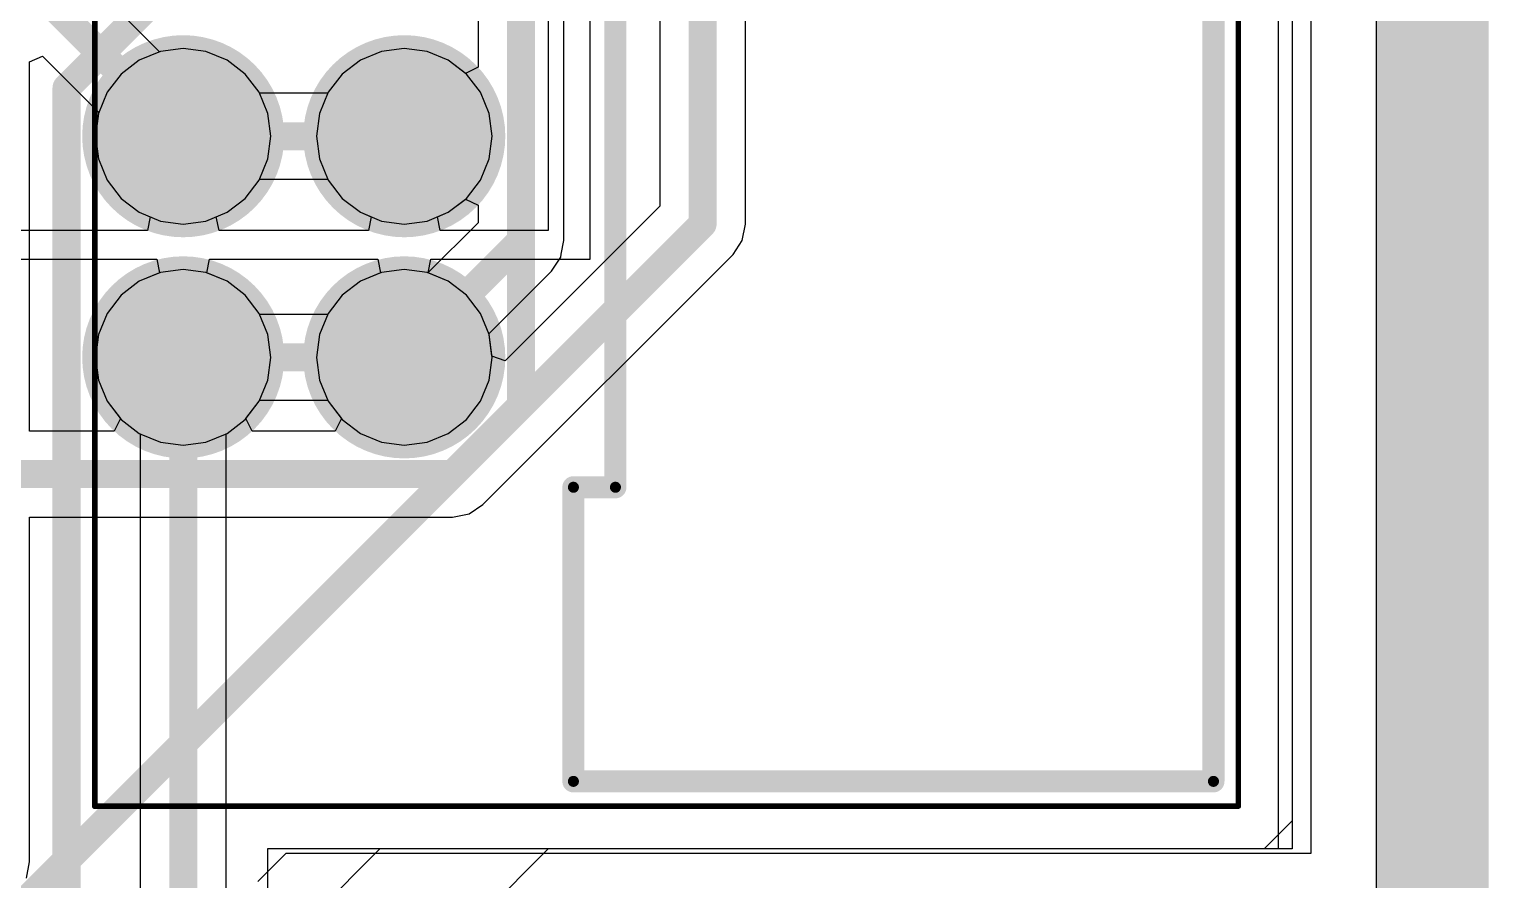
# Model space of a CAD drawing. Header units: millimetres. Extents: x 50.7 to 141.9, y 26.7 to 123.6.
# Drawn here: x 128.65 to 141.86, y 77.83 to 85.52 of the extents above; entities that cross this region are included whole.
import ezdxf

# ---------------------------------------------------------------- set-up
doc = ezdxf.new("R2010")
doc.units = ezdxf.units.MM
for name, color, linetype in [('BottomLayer', 5, 'Continuous'), ('BottomSolder', 6, 'Continuous'), ('InternalPlane1', 76, 'Continuous'), ('InternalPlane3', 216, 'Continuous'), ('Mechanical13', 56, 'Continuous'), ('Mechanical15', 56, 'Continuous'), ('MidLayer1', 16, 'Continuous'), ('MidLayer2', 76, 'Continuous'), ('MidLayer3', 90, 'Continuous'), ('MidLayer4', 156, 'Continuous'), ('MultiLayer', 9, 'Continuous'), ('TopLayer', 1, 'Continuous'), ('TopOverlay', 2, 'Continuous'), ('TopSolder', 216, 'Continuous')]:
    doc.layers.add(name, color=color, linetype=linetype)

msp = doc.modelspace()

# ---------------------------------------------------------------- linework, layer by layer
at = {"layer": 'BottomLayer'}
for p, q in [((140.081, 122.174), (140.081, 78.105)), ((129.842, 85.318), (129.651, 85.239)), ((130.048, 85.345), (129.842, 85.318)), ((130.254, 85.318), (130.048, 85.345)), ((130.445, 85.239), (130.254, 85.318)), ((131.842, 85.318), (131.651, 85.239)), ((132.048, 85.345), (131.842, 85.318)), ((132.254, 85.318), (132.048, 85.345)), ((132.445, 85.239), (132.254, 85.318)), ((129.651, 85.239), (129.486, 85.113)), ((130.61, 85.113), (130.445, 85.239)), ((131.651, 85.239), (131.486, 85.113)), ((132.61, 85.113), (132.445, 85.239)), ((129.486, 85.113), (129.36, 84.948)), ((130.736, 84.948), (130.61, 85.113)), ((131.486, 85.113), (131.36, 84.948)), ((132.736, 84.948), (132.61, 85.113)), ((129.36, 84.948), (129.281, 84.757)), ((130.815, 84.757), (130.736, 84.948)), ((131.36, 84.948), (131.281, 84.757)), ((132.815, 84.757), (132.736, 84.948)), ((129.281, 84.757), (129.254, 84.551)), ((130.842, 84.551), (130.815, 84.757)), ((131.281, 84.757), (131.254, 84.551)), ((132.842, 84.551), (132.815, 84.757)), ((129.254, 84.551), (129.281, 84.345)), ((130.815, 84.345), (130.842, 84.551)), ((131.254, 84.551), (131.281, 84.345)), ((132.815, 84.345), (132.842, 84.551)), ((129.281, 84.345), (129.36, 84.154)), ((130.736, 84.154), (130.815, 84.345)), ((131.281, 84.345), (131.36, 84.154)), ((132.736, 84.154), (132.815, 84.345)), ((129.36, 84.154), (129.486, 83.989)), ((130.61, 83.989), (130.736, 84.154)), ((131.36, 84.154), (131.486, 83.989)), ((132.61, 83.989), (132.736, 84.154)), ((129.486, 83.989), (129.651, 83.863)), ((130.445, 83.863), (130.61, 83.989)), ((131.486, 83.989), (131.651, 83.863)), ((132.445, 83.863), (132.61, 83.989)), ((129.651, 83.863), (129.842, 83.784)), ((130.254, 83.784), (130.445, 83.863)), ((131.651, 83.863), (131.842, 83.784)), ((132.254, 83.784), (132.445, 83.863)), ((129.842, 83.784), (130.048, 83.757)), ((130.048, 83.757), (130.254, 83.784)), ((131.842, 83.784), (132.048, 83.757)), ((132.048, 83.757), (132.254, 83.784)), ((130.048, 83.345), (129.842, 83.318)), ((130.254, 83.318), (130.048, 83.345)), ((132.048, 83.345), (131.842, 83.318)), ((132.254, 83.318), (132.048, 83.345)), ((129.651, 83.239), (129.486, 83.113)), ((129.842, 83.318), (129.651, 83.239)), ((130.445, 83.239), (130.254, 83.318)), ((130.61, 83.113), (130.445, 83.239)), ((131.651, 83.239), (131.486, 83.113)), ((131.842, 83.318), (131.651, 83.239)), ((132.445, 83.239), (132.254, 83.318)), ((132.61, 83.113), (132.445, 83.239)), ((129.486, 83.113), (129.36, 82.948)), ((130.736, 82.948), (130.61, 83.113)), ((131.486, 83.113), (131.36, 82.948)), ((132.736, 82.948), (132.61, 83.113)), ((129.36, 82.948), (129.281, 82.757)), ((130.739, 82.939), (130.736, 82.948)), ((131.357, 82.939), (130.739, 82.939)), ((131.36, 82.948), (131.357, 82.939)), ((132.815, 82.757), (132.736, 82.948)), ((129.281, 82.757), (129.254, 82.551)), ((132.842, 82.551), (132.815, 82.757)), ((129.254, 82.551), (129.281, 82.345)), ((132.815, 82.345), (132.842, 82.551)), ((129.281, 82.345), (129.36, 82.154)), ((132.736, 82.154), (132.815, 82.345)), ((129.36, 82.154), (129.486, 81.989)), ((130.61, 81.989), (130.736, 82.154)), ((130.736, 82.154), (130.739, 82.163)), ((130.739, 82.163), (131.357, 82.163)), ((131.357, 82.163), (131.36, 82.154)), ((131.36, 82.154), (131.486, 81.989)), ((132.61, 81.989), (132.736, 82.154)), ((129.486, 81.989), (129.651, 81.863)), ((130.445, 81.863), (130.61, 81.989)), ((131.486, 81.989), (131.651, 81.863)), ((132.445, 81.863), (132.61, 81.989)), ((129.651, 81.863), (129.66, 81.86)), ((129.66, 81.86), (129.66, 76.615)), ((130.436, 81.86), (130.445, 81.863)), ((130.436, 76.454), (130.436, 81.86)), ((131.651, 81.863), (131.842, 81.784)), ((131.842, 81.784), (132.048, 81.757)), ((132.048, 81.757), (132.254, 81.784)), ((132.254, 81.784), (132.445, 81.863)), ((133.35, 78.105), (130.937, 75.692)), ((140.081, 78.105), (133.35, 78.105))]:
    msp.add_line(p, q, dxfattribs=at)
for points, const_width in [([(129.781, 84.551, 1), (130.315, 84.551, 1)], 0.534), ([(131.781, 84.551, 1), (132.315, 84.551, 1)], 0.534), ([(129.781, 82.551, 1), (130.315, 82.551, 1)], 0.534), ([(131.781, 82.551, 1), (132.315, 82.551, 1)], 0.534), ([(129.984, 82.551, 1), (130.112, 82.551, 1)], 0.127), ([(129.984, 82.551, 1), (130.112, 82.551, 1)], 0.127), ([(131.985, 82.551, 1), (132.112, 82.551, 1)], 0.127)]:
    msp.add_lwpolyline(points, format="xyb", close=True, dxfattribs=dict(at, const_width=const_width))
at = {"layer": 'BottomLayer', "const_width": 0.254}
for points in [[(130.048, 82.551), (132.048, 82.551)], [(130.048, 76.454), (130.048, 82.551)]]:
    msp.add_lwpolyline(points, dxfattribs=at)
at = {"layer": 'BottomSolder', "const_width": 0.635}
for points in [[(129.73, 84.551, 1), (130.366, 84.551, 1)], [(131.73, 84.551, 1), (132.366, 84.551, 1)], [(129.73, 82.551, 1), (130.366, 82.551, 1)], [(131.73, 82.551, 1), (132.366, 82.551, 1)]]:
    msp.add_lwpolyline(points, format="xyb", close=True, dxfattribs=at)
at = {"layer": 'InternalPlane1'}
msp.add_line((140.841, 121.918), (140.841, 77.419), dxfattribs=at)
at = {"layer": 'InternalPlane1', "const_width": 1.016}
msp.add_lwpolyline([(141.351, 76.909), (141.351, 122.129)], dxfattribs=at)
at = {"layer": 'InternalPlane1', "const_width": 0.914}
for points in [[(129.591, 84.551, 1), (130.505, 84.551, 1)], [(131.591, 84.551, 1), (132.505, 84.551, 1)], [(129.591, 82.551, 1), (130.505, 82.551, 1)], [(131.591, 82.551, 1), (132.505, 82.551, 1)]]:
    msp.add_lwpolyline(points, format="xyb", close=True, dxfattribs=at)
at = {"layer": 'InternalPlane3'}
msp.add_line((140.841, 121.918), (140.841, 77.419), dxfattribs=at)
at = {"layer": 'InternalPlane3', "const_width": 1.016}
msp.add_lwpolyline([(141.351, 76.909), (141.351, 122.129)], dxfattribs=at)
at = {"layer": 'InternalPlane3', "const_width": 0.914}
for points in [[(129.591, 84.551, 1), (130.505, 84.551, 1)], [(131.591, 84.551, 1), (132.505, 84.551, 1)], [(129.591, 82.551, 1), (130.505, 82.551, 1)], [(131.591, 82.551, 1), (132.505, 82.551, 1)]]:
    msp.add_lwpolyline(points, format="xyb", close=True, dxfattribs=at)
at = {"layer": 'Mechanical13', "const_width": 0.1}
for points in [[(139.368, 78.716), (139.368, 94.386)], [(133.958, 81.376), (133.958, 91.726)], [(133.578, 78.716), (133.578, 81.376)], [(133.578, 81.376), (133.958, 81.376)], [(133.578, 78.716), (139.368, 78.716)]]:
    msp.add_lwpolyline(points, dxfattribs=at)
at = {"layer": 'Mechanical13', "const_width": 0.05}
for points in [[(133.553, 81.376, 1), (133.603, 81.376, 1)], [(133.553, 81.376, 1), (133.603, 81.376, 1)], [(133.933, 81.376, 1), (133.983, 81.376, 1)], [(133.933, 81.376, 1), (133.983, 81.376, 1)], [(133.553, 78.716, 1), (133.603, 78.716, 1)], [(133.553, 78.716, 1), (133.603, 78.716, 1)], [(139.343, 78.716, 1), (139.393, 78.716, 1)], [(139.343, 78.716, 1), (139.393, 78.716, 1)]]:
    msp.add_lwpolyline(points, format="xyb", close=True, dxfattribs=at)
at = {"layer": 'Mechanical15', "const_width": 0.05}
for points in [[(129.248, 78.491), (129.248, 94.611)], [(139.593, 78.491), (139.593, 94.611)], [(129.248, 78.491), (139.593, 78.491)]]:
    msp.add_lwpolyline(points, dxfattribs=at)
at = {"layer": 'Mechanical15', "const_width": 0.025}
for points in [[(129.235, 78.491, 1), (129.26, 78.491, 1)], [(129.235, 78.491, 1), (129.26, 78.491, 1)], [(139.581, 78.491, 1), (139.605, 78.491, 1)], [(139.581, 78.491, 1), (139.605, 78.491, 1)]]:
    msp.add_lwpolyline(points, format="xyb", close=True, dxfattribs=at)
at = {"layer": 'MidLayer1', "const_width": 0.254}
for points in [[(128.992, 84.988), (130.048, 86.044)], [(128.992, 55.984), (128.992, 84.988)]]:
    msp.add_lwpolyline(points, dxfattribs=at)
at = {"layer": 'MidLayer1'}
for points, const_width in [([(128.929, 84.988, 1), (129.056, 84.988, 1)], 0.127), ([(128.929, 84.988, 1), (129.056, 84.988, 1)], 0.127), ([(129.781, 84.551, 1), (130.315, 84.551, 1)], 0.534), ([(131.781, 84.551, 1), (132.315, 84.551, 1)], 0.534), ([(129.781, 82.551, 1), (130.315, 82.551, 1)], 0.534), ([(131.781, 82.551, 1), (132.315, 82.551, 1)], 0.534)]:
    msp.add_lwpolyline(points, format="xyb", close=True, dxfattribs=dict(at, const_width=const_width))
at = {"layer": 'MidLayer2', "const_width": 0.254}
for points in [[(133.104, 82.114), (133.104, 94.5)], [(128.524, 77.534), (133.104, 82.114)]]:
    msp.add_lwpolyline(points, dxfattribs=at)
at = {"layer": 'MidLayer2'}
for points, const_width in [([(129.781, 84.551, 1), (130.315, 84.551, 1)], 0.534), ([(131.781, 84.551, 1), (132.315, 84.551, 1)], 0.534), ([(129.781, 82.551, 1), (130.315, 82.551, 1)], 0.534), ([(131.781, 82.551, 1), (132.315, 82.551, 1)], 0.534), ([(133.041, 82.114, 1), (133.168, 82.114, 1)], 0.127), ([(133.041, 82.114, 1), (133.168, 82.114, 1)], 0.127)]:
    msp.add_lwpolyline(points, format="xyb", close=True, dxfattribs=dict(at, const_width=const_width))
at = {"layer": 'MidLayer3'}
for p, q in [((140.248, 121.245), (140.248, 78.065)), ((129.842, 85.318), (129.651, 85.239)), ((130.048, 85.345), (129.842, 85.318)), ((130.254, 85.318), (130.048, 85.345)), ((130.445, 85.239), (130.254, 85.318)), ((131.842, 85.318), (131.651, 85.239)), ((132.048, 85.345), (131.842, 85.318)), ((132.254, 85.318), (132.048, 85.345)), ((132.445, 85.239), (132.254, 85.318)), ((129.651, 85.239), (129.486, 85.113)), ((130.61, 85.113), (130.445, 85.239)), ((131.651, 85.239), (131.486, 85.113)), ((132.61, 85.113), (132.445, 85.239)), ((129.486, 85.113), (129.36, 84.948)), ((130.736, 84.948), (130.61, 85.113)), ((131.486, 85.113), (131.36, 84.948)), ((132.736, 84.948), (132.61, 85.113)), ((129.36, 84.948), (129.281, 84.757)), ((130.815, 84.757), (130.736, 84.948)), ((131.36, 84.948), (131.281, 84.757)), ((132.815, 84.757), (132.736, 84.948)), ((129.281, 84.757), (129.254, 84.551)), ((130.842, 84.551), (130.815, 84.757)), ((131.281, 84.757), (131.254, 84.551)), ((132.842, 84.551), (132.815, 84.757)), ((129.254, 84.551), (129.281, 84.345)), ((130.815, 84.345), (130.842, 84.551)), ((131.254, 84.551), (131.281, 84.345)), ((132.815, 84.345), (132.842, 84.551)), ((129.281, 84.345), (129.36, 84.154)), ((130.736, 84.154), (130.815, 84.345)), ((131.281, 84.345), (131.36, 84.154)), ((132.736, 84.154), (132.815, 84.345)), ((129.36, 84.154), (129.486, 83.989)), ((130.61, 83.989), (130.736, 84.154)), ((131.36, 84.154), (131.486, 83.989)), ((132.61, 83.989), (132.736, 84.154)), ((129.486, 83.989), (129.651, 83.863)), ((130.445, 83.863), (130.61, 83.989)), ((131.486, 83.989), (131.651, 83.863)), ((132.445, 83.863), (132.61, 83.989)), ((129.651, 83.863), (129.842, 83.784)), ((130.254, 83.784), (130.445, 83.863)), ((131.651, 83.863), (131.842, 83.784)), ((132.254, 83.784), (132.445, 83.863)), ((129.842, 83.784), (130.048, 83.757)), ((130.048, 83.757), (130.254, 83.784)), ((131.842, 83.784), (132.048, 83.757)), ((132.048, 83.757), (132.254, 83.784)), ((130.048, 83.345), (129.842, 83.318)), ((130.254, 83.318), (130.048, 83.345)), ((132.048, 83.345), (131.842, 83.318)), ((132.254, 83.318), (132.048, 83.345)), ((129.651, 83.239), (129.486, 83.113)), ((129.842, 83.318), (129.651, 83.239)), ((130.445, 83.239), (130.254, 83.318)), ((130.61, 83.113), (130.445, 83.239)), ((131.651, 83.239), (131.486, 83.113)), ((131.842, 83.318), (131.651, 83.239)), ((132.445, 83.239), (132.254, 83.318)), ((132.61, 83.113), (132.445, 83.239)), ((129.486, 83.113), (129.36, 82.948)), ((130.736, 82.948), (130.61, 83.113)), ((131.486, 83.113), (131.36, 82.948)), ((132.736, 82.948), (132.61, 83.113)), ((129.36, 82.948), (129.281, 82.757)), ((130.815, 82.757), (130.736, 82.948)), ((131.36, 82.948), (131.281, 82.757)), ((132.815, 82.757), (132.736, 82.948)), ((129.281, 82.757), (129.254, 82.551)), ((130.842, 82.551), (130.815, 82.757)), ((131.281, 82.757), (131.254, 82.551)), ((132.842, 82.551), (132.815, 82.757)), ((129.254, 82.551), (129.281, 82.345)), ((130.815, 82.345), (130.842, 82.551)), ((131.254, 82.551), (131.281, 82.345)), ((132.815, 82.345), (132.842, 82.551)), ((129.281, 82.345), (129.36, 82.154)), ((130.736, 82.154), (130.815, 82.345)), ((131.281, 82.345), (131.36, 82.154)), ((132.736, 82.154), (132.815, 82.345)), ((129.36, 82.154), (129.486, 81.989)), ((130.61, 81.989), (130.736, 82.154)), ((131.36, 82.154), (131.486, 81.989)), ((132.61, 81.989), (132.736, 82.154)), ((129.486, 81.989), (129.651, 81.863)), ((130.445, 81.863), (130.61, 81.989)), ((131.486, 81.989), (131.651, 81.863)), ((132.445, 81.863), (132.61, 81.989)), ((129.651, 81.863), (129.842, 81.784)), ((129.842, 81.784), (130.048, 81.757)), ((130.048, 81.757), (130.254, 81.784)), ((130.254, 81.784), (130.445, 81.863)), ((131.651, 81.863), (131.842, 81.784)), ((131.842, 81.784), (132.048, 81.757)), ((132.048, 81.757), (132.254, 81.784)), ((132.254, 81.784), (132.445, 81.863)), ((130.977, 78.065), (130.85, 77.938)), ((140.248, 78.065), (130.977, 78.065)), ((130.85, 77.938), (130.723, 77.811))]:
    msp.add_line(p, q, dxfattribs=at)
at = {"layer": 'MidLayer3', "const_width": 0.534}
for points in [[(129.781, 84.551, 1), (130.315, 84.551, 1)], [(131.781, 84.551, 1), (132.315, 84.551, 1)], [(129.781, 82.551, 1), (130.315, 82.551, 1)], [(131.781, 82.551, 1), (132.315, 82.551, 1)]]:
    msp.add_lwpolyline(points, format="xyb", close=True, dxfattribs=at)
at = {"layer": 'MidLayer4'}
for p, q in [((133.35, 96.87), (133.35, 83.698)), ((133.731, 85.471), (133.731, 96.586)), ((140.081, 94.869), (140.081, 78.359)), ((133.731, 84.201), (133.731, 85.471)), ((129.842, 85.318), (129.651, 85.239)), ((130.048, 85.345), (129.842, 85.318)), ((130.254, 85.318), (130.048, 85.345)), ((130.445, 85.239), (130.254, 85.318)), ((131.842, 85.318), (131.651, 85.239)), ((132.048, 85.345), (131.842, 85.318)), ((132.254, 85.318), (132.048, 85.345)), ((132.445, 85.239), (132.254, 85.318)), ((129.651, 85.239), (129.486, 85.113)), ((130.61, 85.113), (130.445, 85.239)), ((131.651, 85.239), (131.486, 85.113)), ((132.61, 85.113), (132.445, 85.239)), ((129.486, 85.113), (129.36, 84.948)), ((130.736, 84.948), (130.61, 85.113)), ((131.486, 85.113), (131.36, 84.948)), ((132.736, 84.948), (132.61, 85.113)), ((129.36, 84.948), (129.281, 84.757)), ((130.815, 84.757), (130.736, 84.948)), ((131.36, 84.948), (131.281, 84.757)), ((132.815, 84.757), (132.736, 84.948)), ((129.281, 84.757), (129.254, 84.551)), ((130.842, 84.551), (130.815, 84.757)), ((131.281, 84.757), (131.254, 84.551)), ((132.842, 84.551), (132.815, 84.757)), ((129.254, 84.551), (129.281, 84.345)), ((130.815, 84.345), (130.842, 84.551)), ((131.254, 84.551), (131.281, 84.345)), ((132.815, 84.345), (132.842, 84.551)), ((129.281, 84.345), (129.36, 84.154)), ((130.736, 84.154), (130.815, 84.345)), ((131.281, 84.345), (131.36, 84.154)), ((132.736, 84.154), (132.815, 84.345)), ((129.36, 84.154), (129.486, 83.989)), ((130.61, 83.989), (130.736, 84.154)), ((131.36, 84.154), (131.486, 83.989)), ((132.61, 83.989), (132.736, 84.154)), ((133.731, 83.439), (133.731, 84.201)), ((129.486, 83.989), (129.651, 83.863)), ((130.445, 83.863), (130.61, 83.989)), ((131.486, 83.989), (131.651, 83.863)), ((132.445, 83.863), (132.61, 83.989)), ((129.651, 83.863), (129.749, 83.823)), ((130.347, 83.823), (130.445, 83.863)), ((131.651, 83.863), (131.749, 83.823)), ((132.347, 83.823), (132.445, 83.863)), ((129.749, 83.823), (129.724, 83.698)), ((130.372, 83.698), (130.347, 83.823)), ((131.749, 83.823), (131.724, 83.698)), ((132.372, 83.698), (132.347, 83.823)), ((129.724, 83.698), (127.249, 83.698)), ((131.724, 83.698), (130.372, 83.698)), ((133.35, 83.698), (132.372, 83.698)), ((127.127, 83.439), (129.809, 83.439)), ((129.809, 83.439), (129.833, 83.314)), ((130.263, 83.314), (130.287, 83.439)), ((130.287, 83.439), (131.809, 83.439)), ((131.809, 83.439), (131.833, 83.314)), ((132.263, 83.314), (132.287, 83.439)), ((132.287, 83.439), (133.731, 83.439)), ((129.651, 83.239), (129.486, 83.113)), ((129.833, 83.314), (129.651, 83.239)), ((130.445, 83.239), (130.263, 83.314)), ((130.61, 83.113), (130.445, 83.239)), ((131.651, 83.239), (131.486, 83.113)), ((131.833, 83.314), (131.651, 83.239)), ((132.445, 83.239), (132.263, 83.314)), ((132.61, 83.113), (132.445, 83.239)), ((129.486, 83.113), (129.36, 82.948)), ((130.736, 82.948), (130.61, 83.113)), ((131.486, 83.113), (131.36, 82.948)), ((132.736, 82.948), (132.61, 83.113)), ((129.36, 82.948), (129.281, 82.757)), ((130.815, 82.757), (130.736, 82.948)), ((131.36, 82.948), (131.281, 82.757)), ((132.815, 82.757), (132.736, 82.948)), ((129.281, 82.757), (129.254, 82.551)), ((130.842, 82.551), (130.815, 82.757)), ((131.281, 82.757), (131.254, 82.551)), ((132.842, 82.551), (132.815, 82.757)), ((129.254, 82.551), (129.281, 82.345)), ((130.815, 82.345), (130.842, 82.551)), ((131.254, 82.551), (131.281, 82.345)), ((132.815, 82.345), (132.842, 82.551)), ((129.281, 82.345), (129.36, 82.154)), ((130.736, 82.154), (130.815, 82.345)), ((131.281, 82.345), (131.36, 82.154)), ((132.736, 82.154), (132.815, 82.345)), ((129.36, 82.154), (129.486, 81.989)), ((130.61, 81.989), (130.736, 82.154)), ((131.36, 82.154), (131.486, 81.989)), ((132.61, 81.989), (132.736, 82.154)), ((129.486, 81.989), (129.651, 81.863)), ((130.445, 81.863), (130.61, 81.989)), ((131.486, 81.989), (131.651, 81.863)), ((132.445, 81.863), (132.61, 81.989)), ((129.651, 81.863), (129.842, 81.784)), ((129.842, 81.784), (130.048, 81.757)), ((130.048, 81.757), (130.254, 81.784)), ((130.254, 81.784), (130.445, 81.863)), ((131.651, 81.863), (131.842, 81.784)), ((131.842, 81.784), (132.048, 81.757)), ((132.048, 81.757), (132.254, 81.784)), ((132.254, 81.784), (132.445, 81.863)), ((140.081, 78.359), (139.954, 78.232)), ((139.954, 78.232), (139.827, 78.105)), ((139.827, 78.105), (130.81, 78.105)), ((130.81, 78.105), (130.81, 64.135))]:
    msp.add_line(p, q, dxfattribs=at)
at = {"layer": 'MidLayer4', "const_width": 0.534}
for points in [[(129.781, 84.551, 1), (130.315, 84.551, 1)], [(131.781, 84.551, 1), (132.315, 84.551, 1)], [(129.781, 82.551, 1), (130.315, 82.551, 1)], [(131.781, 82.551, 1), (132.315, 82.551, 1)]]:
    msp.add_lwpolyline(points, format="xyb", close=True, dxfattribs=at)
at = {"layer": 'MultiLayer', "const_width": 0.534}
for points in [[(129.781, 84.551, 1), (130.315, 84.551, 1)], [(131.781, 84.551, 1), (132.315, 84.551, 1)], [(129.781, 82.551, 1), (130.315, 82.551, 1)], [(131.781, 82.551, 1), (132.315, 82.551, 1)]]:
    msp.add_lwpolyline(points, format="xyb", close=True, dxfattribs=at)
at = {"layer": 'TopLayer'}
for p, q in [((139.954, 122.643), (139.954, 78.105)), ((134.359, 96.005), (134.359, 83.917)), ((135.135, 83.757), (135.135, 96.005)), ((133.492, 83.607), (133.492, 92.448)), ((129.834, 85.315), (129.293, 85.855)), ((132.716, 85.927), (132.716, 85.175)), ((129.842, 85.318), (129.834, 85.315)), ((130.048, 85.345), (129.842, 85.318)), ((130.254, 85.318), (130.048, 85.345)), ((130.445, 85.239), (130.254, 85.318)), ((131.842, 85.318), (131.651, 85.239)), ((132.048, 85.345), (131.842, 85.318)), ((132.254, 85.318), (132.048, 85.345)), ((132.445, 85.239), (132.254, 85.318)), ((128.658, 85.225), (128.776, 85.274)), ((128.658, 81.883), (128.658, 85.225)), ((128.776, 85.274), (129.284, 84.765)), ((130.61, 85.113), (130.445, 85.239)), ((131.651, 85.239), (131.486, 85.113)), ((132.602, 85.119), (132.445, 85.239)), ((132.716, 85.175), (132.602, 85.119)), ((130.736, 84.948), (130.61, 85.113)), ((131.486, 85.113), (131.36, 84.948)), ((130.739, 84.939), (130.736, 84.948)), ((131.357, 84.939), (130.739, 84.939)), ((131.36, 84.948), (131.357, 84.939)), ((129.281, 84.757), (129.254, 84.551)), ((129.284, 84.765), (129.281, 84.757)), ((129.254, 84.551), (129.281, 84.345)), ((129.281, 84.345), (129.36, 84.154)), ((129.36, 84.154), (129.486, 83.989)), ((130.61, 83.989), (130.736, 84.154)), ((130.736, 84.154), (130.739, 84.163)), ((130.739, 84.163), (131.357, 84.163)), ((131.357, 84.163), (131.36, 84.154)), ((131.36, 84.154), (131.486, 83.989)), ((129.486, 83.989), (129.651, 83.863)), ((130.445, 83.863), (130.61, 83.989)), ((131.486, 83.989), (131.651, 83.863)), ((132.445, 83.863), (132.602, 83.983)), ((132.602, 83.983), (132.716, 83.927)), ((129.651, 83.863), (129.842, 83.784)), ((130.254, 83.784), (130.445, 83.863)), ((131.651, 83.863), (131.842, 83.784)), ((132.254, 83.784), (132.445, 83.863)), ((132.716, 83.927), (132.716, 83.768)), ((134.359, 83.917), (132.961, 82.52)), ((129.842, 83.784), (130.048, 83.757)), ((130.048, 83.757), (130.254, 83.784)), ((131.842, 83.784), (132.048, 83.757)), ((132.048, 83.757), (132.254, 83.784)), ((132.716, 83.768), (132.262, 83.315)), ((135.106, 83.608), (135.135, 83.757)), ((133.468, 83.483), (133.492, 83.607)), ((135.022, 83.482), (135.106, 83.608)), ((132.76, 81.22), (135.022, 83.482)), ((133.379, 83.332), (133.463, 83.458)), ((133.463, 83.458), (133.468, 83.483)), ((130.048, 83.345), (129.842, 83.318)), ((130.254, 83.318), (130.048, 83.345)), ((132.048, 83.345), (131.842, 83.318)), ((132.254, 83.318), (132.048, 83.345)), ((132.812, 82.765), (133.379, 83.332)), ((129.651, 83.239), (129.486, 83.113)), ((129.842, 83.318), (129.651, 83.239)), ((130.445, 83.239), (130.254, 83.318)), ((130.61, 83.113), (130.445, 83.239)), ((131.651, 83.239), (131.486, 83.113)), ((131.842, 83.318), (131.651, 83.239)), ((132.262, 83.315), (132.254, 83.318)), ((129.486, 83.113), (129.36, 82.948)), ((130.736, 82.948), (130.61, 83.113)), ((131.486, 83.113), (131.36, 82.948)), ((129.36, 82.948), (129.281, 82.757)), ((130.815, 82.757), (130.736, 82.948)), ((131.36, 82.948), (131.281, 82.757)), ((129.281, 82.757), (129.254, 82.551)), ((130.842, 82.551), (130.815, 82.757)), ((131.281, 82.757), (131.254, 82.551)), ((132.815, 82.757), (132.812, 82.765)), ((132.841, 82.561), (132.815, 82.757)), ((129.254, 82.551), (129.281, 82.345)), ((130.815, 82.345), (130.842, 82.551)), ((131.254, 82.551), (131.281, 82.345)), ((132.961, 82.52), (132.841, 82.561)), ((129.281, 82.345), (129.36, 82.154)), ((130.736, 82.154), (130.815, 82.345)), ((131.281, 82.345), (131.36, 82.154)), ((129.36, 82.154), (129.48, 81.997)), ((130.616, 81.997), (130.736, 82.154)), ((131.36, 82.154), (131.48, 81.997)), ((129.424, 81.883), (128.658, 81.883)), ((129.48, 81.997), (129.424, 81.883)), ((130.672, 81.883), (130.616, 81.997)), ((131.424, 81.883), (130.672, 81.883)), ((131.48, 81.997), (131.424, 81.883)), ((132.634, 81.136), (132.76, 81.22)), ((128.658, 77.989), (128.658, 81.107)), ((128.658, 81.107), (132.485, 81.107)), ((132.485, 81.107), (132.634, 81.136)), ((131.826, 78.105), (131.064, 77.343)), ((139.954, 78.105), (131.826, 78.105)), ((128.629, 77.84), (128.658, 77.989))]:
    msp.add_line(p, q, dxfattribs=at)
at = {"layer": 'TopLayer', "const_width": 0.254}
for points in [[(134.747, 83.757), (134.747, 96.393)], [(133.104, 83.607), (133.104, 92.448)], [(128.905, 85.694), (130.048, 84.551)], [(130.048, 84.551), (132.048, 84.551)], [(132.485, 81.495), (134.747, 83.757)], [(132.048, 82.551), (133.104, 83.607)], [(128.27, 81.495), (132.485, 81.495)]]:
    msp.add_lwpolyline(points, dxfattribs=at)
at = {"layer": 'TopLayer'}
for points, const_width in [([(129.781, 84.551, 1), (130.315, 84.551, 1)], 0.534), ([(131.781, 84.551, 1), (132.315, 84.551, 1)], 0.534), ([(129.984, 84.551, 1), (130.112, 84.551, 1)], 0.127), ([(129.984, 84.551, 1), (130.112, 84.551, 1)], 0.127), ([(131.985, 84.551, 1), (132.112, 84.551, 1)], 0.127), ([(134.684, 83.757, 1), (134.81, 83.757, 1)], 0.127), ([(134.684, 83.757, 1), (134.81, 83.757, 1)], 0.127), ([(133.041, 83.607, 1), (133.168, 83.607, 1)], 0.127), ([(133.041, 83.607, 1), (133.168, 83.607, 1)], 0.127), ([(129.781, 82.551, 1), (130.315, 82.551, 1)], 0.534), ([(131.781, 82.551, 1), (132.315, 82.551, 1)], 0.534), ([(131.985, 82.551, 1), (132.112, 82.551, 1)], 0.127), ([(132.422, 81.495, 1), (132.549, 81.495, 1)], 0.127), ([(132.422, 81.495, 1), (132.549, 81.495, 1)], 0.127)]:
    msp.add_lwpolyline(points, format="xyb", close=True, dxfattribs=dict(at, const_width=const_width))
at = {"layer": 'TopOverlay', "const_width": 0.2}
for points in [[(139.368, 78.716), (139.368, 94.386)], [(133.958, 81.376), (133.958, 91.726)], [(133.578, 78.716), (133.578, 81.376)], [(133.578, 81.376), (133.958, 81.376)], [(133.578, 78.716), (139.368, 78.716)]]:
    msp.add_lwpolyline(points, dxfattribs=at)
at = {"layer": 'TopOverlay', "const_width": 0.1}
for points in [[(133.528, 81.376, 1), (133.628, 81.376, 1)], [(133.528, 81.376, 1), (133.628, 81.376, 1)], [(133.908, 81.376, 1), (134.008, 81.376, 1)], [(133.908, 81.376, 1), (134.008, 81.376, 1)], [(133.528, 78.716, 1), (133.628, 78.716, 1)], [(133.528, 78.716, 1), (133.628, 78.716, 1)], [(139.318, 78.716, 1), (139.418, 78.716, 1)], [(139.318, 78.716, 1), (139.418, 78.716, 1)]]:
    msp.add_lwpolyline(points, format="xyb", close=True, dxfattribs=at)
at = {"layer": 'TopSolder', "const_width": 0.635}
for points in [[(129.73, 84.551, 1), (130.366, 84.551, 1)], [(131.73, 84.551, 1), (132.366, 84.551, 1)], [(129.73, 82.551, 1), (130.366, 82.551, 1)], [(131.73, 82.551, 1), (132.366, 82.551, 1)]]:
    msp.add_lwpolyline(points, format="xyb", close=True, dxfattribs=at)

doc.saveas('drawing.dxf')
